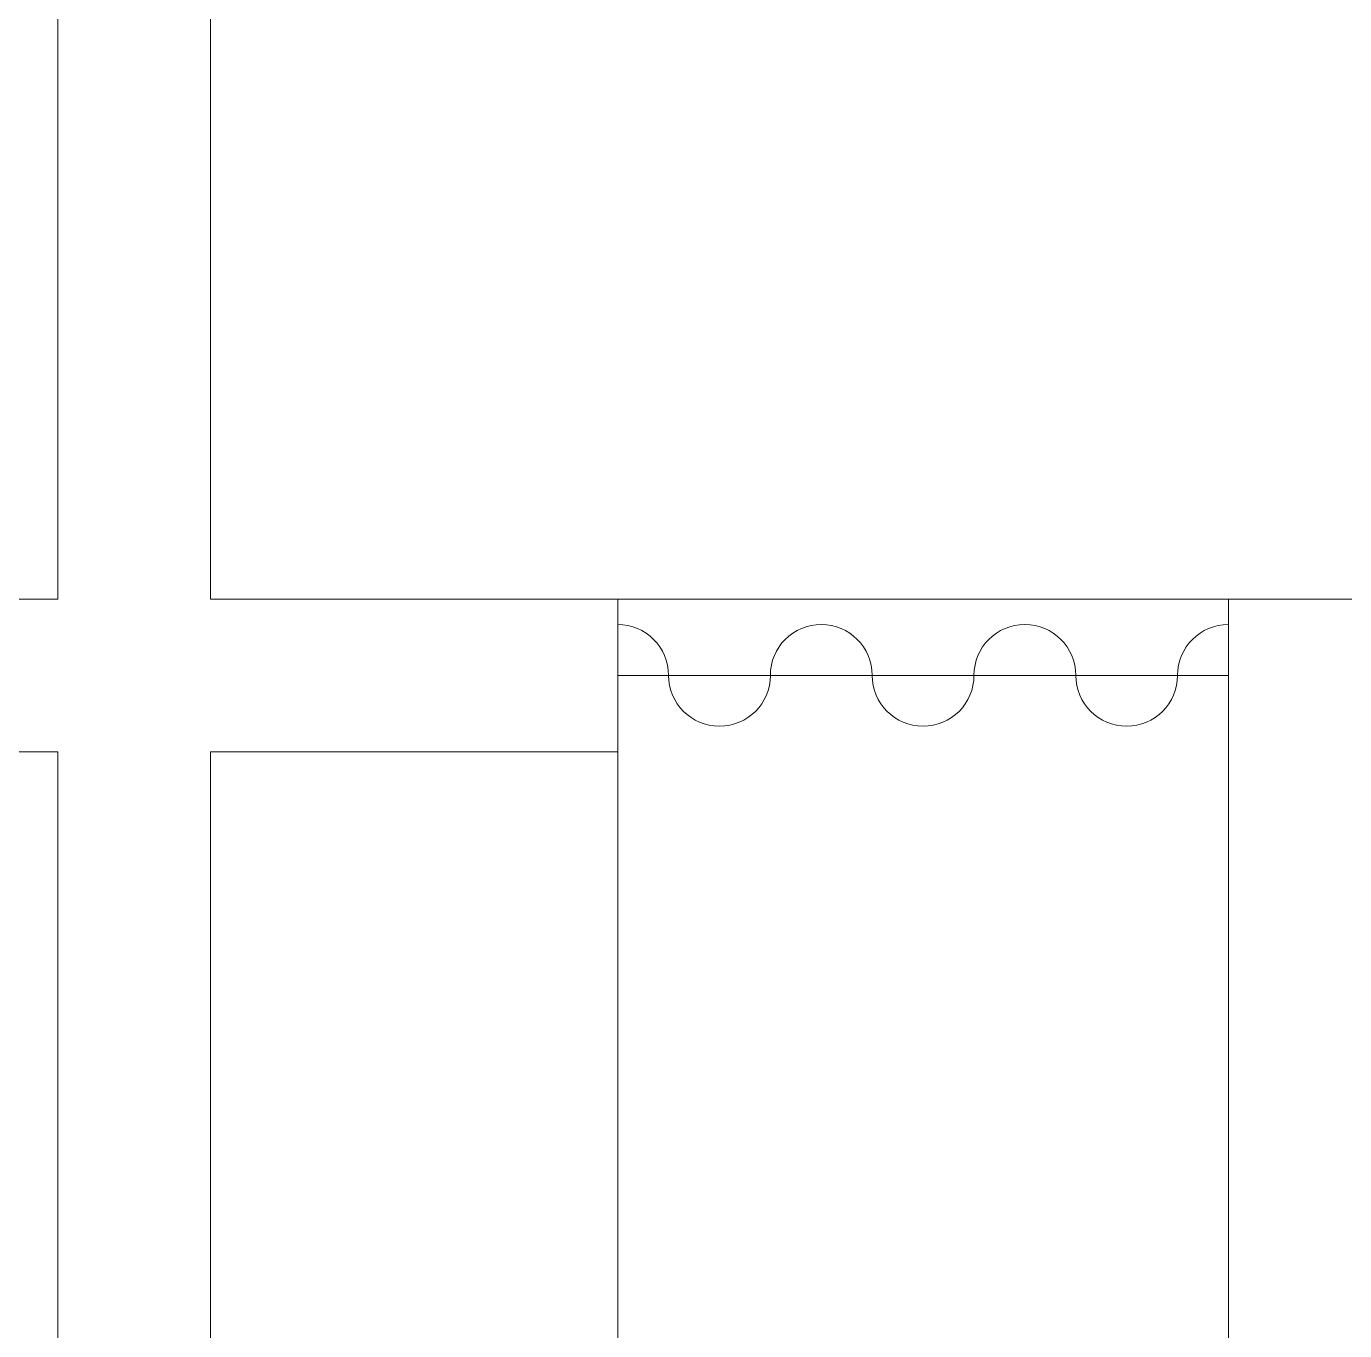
# Model space of a CAD drawing. Header units: millimetres. Extents: x -32 to 1412, y -324 to 2887.
# Drawn here: x 1038.96 to 1040.255, y 2054.34 to 2055.622 of the extents above; entities that cross this region are included whole.
import ezdxf

# ---------------------------------------------------------------- set-up
doc = ezdxf.new("R2010")
doc.units = ezdxf.units.MM
doc.header["$LTSCALE"] = 0.5
doc.layers.add('arquitetura', color=252, linetype='CONTINUOUS', lineweight=5)

msp = doc.modelspace()

# ---------------------------------------------------------------- linework, layer by layer
at = {"layer": 'arquitetura', "color": 252}
for p, q in [((1038.9912, 2055.0591), (1038.9912, 2059.7091)), ((1039.1412, 2055.0591), (1039.1412, 2056.2591)), ((1038.9412, 2055.0591), (1038.9912, 2055.0591)), ((1039.1412, 2055.0591), (1039.5412, 2055.0591)), ((1040.1412, 2055.0591), (1039.5412, 2055.0591)), ((1039.5412, 2054.9091), (1039.5412, 2055.0591)), ((1040.2912, 2055.0591), (1040.1412, 2055.0591)), ((1040.1412, 2055.0591), (1040.2912, 2055.0591)), ((1040.1412, 2053.2091), (1040.1412, 2055.0591)), ((1039.5412, 2054.9841), (1040.1412, 2054.9841)), ((1038.9412, 2054.9091), (1038.9912, 2054.9091)), ((1038.9912, 2053.0591), (1038.9912, 2054.9091)), ((1039.1412, 2053.2091), (1039.1412, 2054.9091)), ((1039.1412, 2054.9091), (1039.5412, 2054.9091)), ((1039.5412, 2054.9091), (1039.5412, 2054.1091))]:
    msp.add_line(p, q, dxfattribs=at)
for centre, start, end in [((1039.5412, 2054.9841), 0, 90), ((1039.7412, 2054.9841), 0, 180), ((1039.9412, 2054.9841), 0, 180), ((1040.1412, 2054.9841), 90, 180), ((1039.6412, 2054.9841), 180, 0), ((1039.8412, 2054.9841), 180, 0), ((1040.0412, 2054.9841), 180, 0)]:
    msp.add_arc(centre, 0.05, start, end, dxfattribs=at)

doc.saveas('drawing.dxf')
